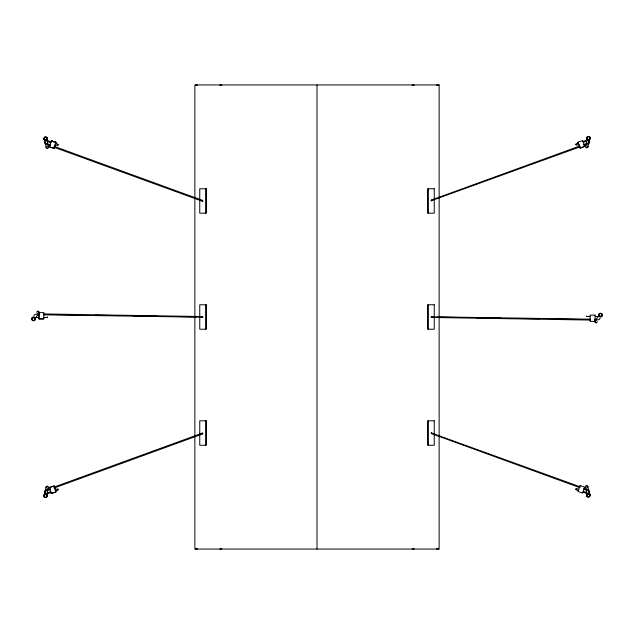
<?xml version="1.0" encoding="UTF-8"?>
<svg xmlns="http://www.w3.org/2000/svg" width="634" height="634" viewBox="0 0 634 634"><rect width="100%" height="100%" fill="white"/><g stroke="black" fill="none" stroke-linecap="round" stroke-linejoin="round"><path stroke-width="0.95" d="M47.011 486.532L47.645 486.587M586.355 147.413L586.989 147.468M44.293 141.731L45.109 144.005L50.078 145.812M45.157 141.929L45.585 143.236L50.371 144.98M588.843 492.071L588.415 490.764L583.629 489.02M589.707 492.269L588.891 489.995L583.922 488.188M44.515 495.154L46.116 486.833M46.662 495.915L48.263 487.601M585.737 146.399L587.338 138.085M587.884 147.167L589.485 138.846M55.142 144.346C58.177 147.033 59.747 143.656 55.578 143.561M578.422 490.439C574.23 490.32 575.838 486.983 578.858 489.654M51.148 140.962L49.555 147.04L54.35 148.324L55.95 142.246L51.148 140.962L55.966 142.278M58.17 144.544L57.884 145.305M51.402 140.835L49.23 146.747L53.906 148.419L56.061 142.547L51.402 140.835L56.046 142.587M575.854 489.424L576.132 488.656M38.056 311.571L38.682 311.54L38.317 311.952M595.944 322.429L595.318 322.46L595.683 322.048M47.732 148.055L47.09 148.118M586.268 485.945L586.91 485.882M54.334 486.064L49.531 487.348L51.148 493.395L55.966 492.079L54.35 486.032M35.052 318.672L38.309 313.775M595.691 320.225L598.948 315.328M202 316.675L202.698 316.596L202.951 317.206L43.397 314.821M432 317.325L431.302 317.404L431.049 316.794L590.603 319.179M579.912 145.978L431.54 199.995L431.009 200.804L580.205 146.811M431.596 200.923L432.15 200.225L431.54 199.995M202.405 433.077C200.534 434.726 204.362 433.434 202.405 433.077L53.795 487.189M578.422 143.213C574.23 143.324 575.838 146.668 578.858 143.989M582.733 141.604L587.052 139.995M583.399 142.301L587.029 140.954M46.971 493.046L50.601 491.699M55.142 490.011C58.217 487.451 59.755 490.605 55.578 490.787M46.948 494.005L51.267 492.396M577.939 142.198L582.614 140.518L584.77 146.391L580.11 148.102L577.939 142.198L580.11 148.102L584.77 146.391M49.23 487.609L53.906 485.929L56.061 491.802L51.386 493.482L49.246 487.641M583.629 144.623L588.415 142.88L588.645 141.12M583.922 145.463C585.848 144.615 590.769 144.251 589.58 140.978M50.078 488.537C48.152 489.385 43.231 489.749 44.42 493.022M50.371 489.377L45.585 491.12L45.355 492.88M54.088 488.021L202.46 434.005M412.108 85.225L413.97 84.94L413.97 85.447M221.892 548.775L220.03 549.06L220.03 548.553M436.438 85.225L438.363 84.94L438.363 85.447M197.562 548.775L195.637 549.06L195.637 548.553M38.912 312.61L43.897 312.641L43.897 318.894L38.936 318.902L38.912 312.61L38.936 318.902L43.881 318.862M586.442 316.461L590.365 316.493M595.263 316.54L599.185 316.58M34.815 317.42L38.737 317.46M43.635 317.507L47.558 317.539M594.549 319.251L596.531 319.282M437.626 317.119L462.297 317.523M476.11 317.753L500.789 318.157M515.593 318.403L539.272 318.791M554.076 319.029L577.764 319.425M594.541 319.694L598.75 319.766A1.783 1.783 0 0 0 599.978 318.308M431.596 317.46L590.587 320.067M594.534 320.13L596.515 320.17M37.485 313.83L39.466 313.87M43.413 313.933L202.405 316.54M39.459 314.305L35.25 314.234A1.783 1.783 0 0 0 34.022 315.692M56.236 314.575L79.924 314.971M94.728 315.209L118.407 315.597M133.211 315.843L157.89 316.247M171.703 316.477L196.374 316.881M37.469 314.718L39.451 314.749M431.54 316.572L431.96 316.699M202.46 317.428L202.04 317.301M197.562 85.225L195.637 84.94L195.637 85.447M436.438 548.775L438.363 549.06L438.363 548.553M221.892 85.225L220.03 84.94L220.03 85.447M412.108 548.775L413.97 549.06L413.97 548.553M202.46 200.352C200.502 200.709 204.33 202 202.46 200.352L54.088 146.327M580.205 486.833L431.009 432.84L431.54 433.648L579.912 487.673M431.54 433.648L432.15 433.418L431.596 432.729M53.795 147.167L202.405 201.271M46.948 140.352L51.267 141.961M46.971 141.303L50.601 142.658M583.399 491.342L587.029 492.697M582.733 492.039L587.052 493.648M575.838 144.187L576.132 144.996M58.146 489.773L57.868 489.012M587.813 486.349L589.422 494.671M585.665 487.118L587.092 494.512M46.908 139.488L48.335 146.882M44.578 139.329L46.187 147.651M428.132 188.758L428.132 213.183M428.132 304.788L428.132 329.212M428.132 420.817L428.132 445.242M317 84.94L317 549.06M205.868 188.758L205.868 213.183M205.868 304.788L205.868 329.212M205.868 420.817L205.868 445.242M601.222 316.001A1.141 1.094 33.7 0 1 600.747 316.311M600.16 316.342A1.141 1.094 33.7 0 1 599.637 316.081M599.241 315.027A1.141 1.094 33.7 0 1 599.487 314.519M597.069 321.438A1.141 1.094 33.7 0 1 596.119 322.888A1.141 1.094 33.7 0 1 594.898 321.549M602.031 314.718A1.807 1.736 33.7 0 1 600.969 316.929A1.807 1.736 33.7 0 1 598.678 315.803A1.807 1.736 33.7 0 1 599.74 313.584M587.227 494.877A1.141 1.086 -10.9 0 1 587.964 494.029M588.55 493.973A1.141 1.086 -10.9 0 1 589.081 494.211M585.998 487.578A1.141 1.086 -10.9 0 1 585.871 486.04A1.141 1.086 -10.9 0 1 587.48 485.89A1.141 1.086 -10.9 0 1 587.607 487.427M589.723 496.145A1.807 1.72 -10.9 0 1 588.946 496.668M587.171 496.382A1.807 1.72 -10.9 0 1 587.742 493.434A1.807 1.72 -10.9 0 1 590.119 495.328M587.67 146.089A1.141 1.086 10.9 0 1 587.544 147.619A1.141 1.086 10.9 0 1 585.943 147.468A1.141 1.086 10.9 0 1 586.07 145.939M589.018 136.849A1.807 1.72 10.9 0 1 589.802 139.591A1.807 1.72 10.9 0 1 586.854 139.314A1.807 1.72 10.9 0 1 588.09 136.762M32.778 317.999A1.141 1.094 33.7 0 1 33.253 317.689M33.84 317.658A1.141 1.094 33.7 0 1 34.363 317.919M34.759 318.973A1.141 1.094 33.7 0 1 34.513 319.481M36.931 312.562A1.141 1.094 33.7 0 1 37.881 311.112A1.141 1.094 33.7 0 1 39.102 312.451M31.969 319.282A1.807 1.736 33.7 0 1 33.031 317.071A1.807 1.736 33.7 0 1 35.322 318.197A1.807 1.736 33.7 0 1 34.26 320.416M46.773 139.123A1.141 1.086 -10.9 0 1 46.036 139.971M45.45 140.027A1.141 1.086 -10.9 0 1 44.919 139.789M48.002 146.422A1.141 1.086 -10.9 0 1 48.129 147.96A1.141 1.086 -10.9 0 1 46.52 148.11A1.141 1.086 -10.9 0 1 46.393 146.573M46.829 137.618A1.807 1.72 -10.9 0 1 46.258 140.566A1.807 1.72 -10.9 0 1 43.881 138.672M44.277 137.855A1.807 1.72 -10.9 0 1 45.054 137.332M46.33 487.911A1.141 1.086 10.9 0 1 46.456 486.381A1.141 1.086 10.9 0 1 48.057 486.532A1.141 1.086 10.9 0 1 47.93 488.061M44.982 497.151A1.807 1.72 10.9 0 1 44.198 494.409A1.807 1.72 10.9 0 1 47.146 494.686A1.807 1.72 10.9 0 1 45.91 497.238M47.55 317.658L47.558 317.087L47.55 317.658M586.434 316.588L586.45 316.025L586.45 316.572M580.11 485.541L577.939 491.453L582.614 493.125L584.77 487.253L580.11 485.541M439.14 84.94L194.86 84.94L194.86 549.06L439.14 549.06L439.14 84.94M206.208 188.758L199.75 188.758L199.75 213.183L206.208 213.183L206.208 188.758M434.25 188.758L427.791 188.758L427.791 213.183L434.25 213.183L434.25 188.758M206.208 304.788L199.75 304.788L199.75 329.212L206.208 329.212L206.208 304.788M434.25 304.788L427.791 304.788L427.791 329.212L434.25 329.212L434.25 304.788M595.088 315.138L590.103 315.106L590.127 321.39L595.088 321.39L595.088 315.138M206.208 420.817L199.75 420.817L199.75 445.242L206.208 445.242L206.208 420.817M434.25 420.817L427.791 420.817L427.791 445.242L434.25 445.242L434.25 420.817M598.861 315.526A1.807 1.736 33.7 0 0 601.912 316.152A1.807 1.736 33.7 0 0 600.842 313.259A1.807 1.736 33.7 0 0 598.861 315.526M599.273 315.32A1.427 1.371 33.7 0 0 601.682 315.827A1.427 1.371 33.7 0 0 600.834 313.537A1.427 1.371 33.7 0 0 599.273 315.32M587.242 496.739A1.807 1.72 -10.9 0 0 590.191 495.685A1.807 1.72 -10.9 0 0 587.813 493.791A1.807 1.72 -10.9 0 0 587.242 496.739M587.512 496.565A1.427 1.363 -10.9 0 0 589.834 495.74A1.427 1.363 -10.9 0 0 587.956 494.243A1.427 1.363 -10.9 0 0 587.512 496.565M587.108 139.203A1.807 1.72 10.9 0 0 590.183 138.719A1.807 1.72 10.9 0 0 588.154 136.405A1.807 1.72 10.9 0 0 587.108 139.203M587.417 138.862A1.427 1.363 10.9 0 0 589.85 138.481A1.427 1.363 10.9 0 0 588.249 136.659A1.427 1.363 10.9 0 0 587.417 138.862M31.787 319.56A1.807 1.736 33.7 0 0 34.83 320.194A1.807 1.736 33.7 0 0 33.761 317.301A1.807 1.736 33.7 0 0 31.787 319.56M32.08 319.536A1.427 1.371 33.7 0 0 34.49 320.035A1.427 1.371 33.7 0 0 33.642 317.745A1.427 1.371 33.7 0 0 32.08 319.536M44.412 139.924A1.807 1.72 -10.9 0 0 47.36 138.878A1.807 1.72 -10.9 0 0 44.982 136.976A1.807 1.72 -10.9 0 0 44.412 139.924M44.642 139.535A1.427 1.363 -10.9 0 0 46.971 138.703A1.427 1.363 -10.9 0 0 45.085 137.213A1.427 1.363 -10.9 0 0 44.642 139.535M44.142 496.985A1.807 1.72 10.9 0 0 47.217 496.501A1.807 1.72 10.9 0 0 45.188 494.187A1.807 1.72 10.9 0 0 44.142 496.985M44.412 496.866A1.427 1.363 10.9 0 0 46.837 496.477A1.427 1.363 10.9 0 0 45.236 494.655A1.427 1.363 10.9 0 0 44.412 496.866"/></g></svg>
